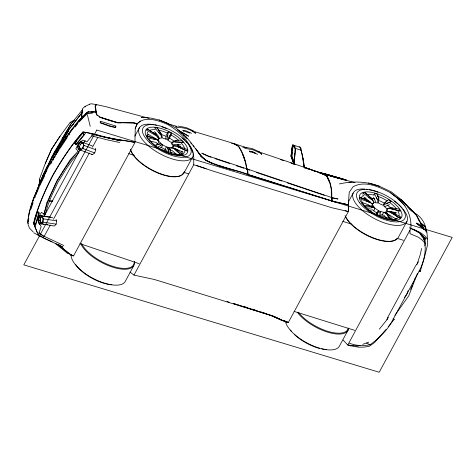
<?xml version="1.0" encoding="UTF-8"?>
<svg xmlns="http://www.w3.org/2000/svg" width="476" height="476" viewBox="0 0 476 476"><rect width="100%" height="100%" fill="white"/><g stroke="black" fill="none" stroke-linecap="round" stroke-linejoin="round"><path stroke-width="0.71" d="M246.58 168.183L246.58 169.135L247.187 168.974L247.829 174.698L257.01 177.596M130.007 272.117L133.982 275.098L154.248 279.46L159.65 281.096L273.176 316.159L285.047 321.49L288.313 322.496L348.378 211.564L348.402 205.055L345.017 204.067M100.406 121.243L100.168 122.915L109.783 126.289L115.603 127.675L115.799 126.069L100.406 121.243L100.21 121.6M115.603 127.675L115.799 126.069M133.982 275.098L193.726 164.761L193.791 157.062L193.06 153.831M193.726 164.761L212.945 171.057L331.873 207.756L348.378 211.564L348.271 205.031L349.223 192.262L353.109 186.735C365.354 180.071 379.307 187.068 390.51 192.72C394.057 195.529 397.496 198.492 401.78 200.057L409.086 207.994L414.215 212.677L415.465 214.593M79.135 121.862L87.489 113.389L92.165 113.098L91.927 112.675C92.564 110.367 88.613 111.693 87.471 111.997C74.613 123.308 65.337 137.951 56.555 152.493M109.736 120.565L100.115 117.304L117.394 122.677L133.976 123.004L137.159 123.802L135.255 128.33L134.934 142.52L73.554 255.886L70.728 255.065M231.717 143.407L233.847 143.526L238.762 146.4C243.206 153.254 245.979 161.168 246.937 169.254L247.538 169.093L331.849 197.576L331.784 201.253L332.206 197.671L337.942 198.998L332.361 197.927M331.302 197.683L331.921 197.855L331.784 201.253L345.35 204.133M92.165 113.098L92.189 112.08L91.904 111.622L91.386 111.717M348.503 200.616L348.402 205.055M386.762 211.118C386.113 204.96 398.263 211.772 400.227 210.904L390.957 208.839M171.687 144.222C172.02 139.682 180.696 143.258 183.2 142.211L175.281 142.015M423.485 229.456L423.575 227.849L421.885 226.403M292.883 161.489L290.991 155.961L292.431 145.073L293.389 145.031C298.047 149.547 293.293 157.865 294.239 163.762L295.013 164.642M295.185 146.281L292.526 145.608L291.157 155.95L293.918 162.822L295.162 148.333M294.793 153.409L294.239 163.762L293.99 163.476M167.659 147.738L168.742 153.022L171.753 154.016L169.141 148.173L167.552 147.108L173.841 148.345L181.54 155.164L183.421 154.831L175.376 148.69L171.675 147.441L172.717 147.007L173.062 146.025L176.429 146.174L187.187 150.987L177.405 146.626M327.601 174.894L326.429 174.389M293.918 162.822L294.543 162.804L291.77 156.057L293.156 145.466L294.049 145.531L293.156 145.466L292.621 148.768M291.651 151.517L291.99 148.429M38.592 219.989L38.99 216.396L41.418 212.397L45.071 214.902L48.022 204.829L51.277 196.481L57.864 182.397L66.372 168.605L71.811 160.9L79.052 152.136L75.898 148.714L78.415 143.585L82.717 140.212L86.959 141.89L92.891 134.452L119.714 140.527M167.487 136.434L168.415 131.691L171.437 133.238L170.777 135.601M167.76 134.762L167.606 137.1L166.582 139.367L162.512 138.022L161.471 134.339L157.294 127.979L154.7 127.705L160.204 134.297M172.824 148.125L173.199 146.18M27.959 221.346L28.31 218.466M28.483 217.026C30.208 203.817 36.307 191.566 41.882 179.589M29.131 213.551L29.304 212.123M291.175 155.366L291.586 152.13M292.621 158.478L291.782 156.17L292.24 152.326M424.431 242.367L424.634 240.898L423.884 239.72M56.079 219.507L56.608 220.864L56.156 224.131L54.46 226.046L39.169 223.458L38.116 220.757L38.568 217.484L40.258 215.569L50.801 217.175M38.235 220.709L38.663 217.591L40.282 215.765L42.132 216.294L43.137 218.877L42.709 221.995L41.091 223.821L39.24 223.292L38.235 220.709L40.008 220.566L40.775 222.536L42.191 222.941L43.013 222.012M40.008 220.566L40.335 218.186L41.573 216.788L40.282 215.765M40.258 215.569L42.203 216.128L43.257 218.835L42.804 222.102L56.156 224.131M82.348 111.753L82.598 109.962M423.824 239.559L424.158 237.399M28.786 218.823L28.108 223.065L28.459 223.666M292.103 147.738L292.615 144.865L300.546 147.429L299.309 146.792M32.416 202.223L32.648 200.783M166.517 134.095L165.719 138.909M424.36 242.272L425.098 237.976M424.616 240.802L425.116 237.923M82.134 113.092L81.777 115.079L82.033 117.869M362.896 194.244L363.123 193.042L364.925 192.518L372.149 198.974M40.276 180.63L40.014 181.915L54.109 152.552L71.049 123.796L74.119 120.154L70.21 122.32M158.46 132.084L160.9 135.041L161.763 137.927L158.972 138.379L156.354 135.029L153.671 133.024L147.518 129.097L146.501 130.162L156.753 136.1L158.835 138.742L158.431 139.694L158.865 140.884L155.932 138.706L146.584 135.981L155.884 138.712M424.77 245.812L425.241 243.736L424.955 238.333L419.844 233.52M421.635 248.454L420.189 254.815L417.279 263.656L415.756 265.614L387.625 317.563L386.905 319.747L379.312 329.196M380.723 214.652L382.341 215.027L383.608 212.231L386.125 213.551M427.014 239.053L427.347 237.667L426.907 231.86L423.087 228.2L416.322 223.137L418.571 223.928L422.533 227.016L422.563 228.248L423.087 228.2M160.561 145.448L161.775 144.377L162.613 144.74L161.572 147.631L164.964 149.363L165.88 149.404L166.505 152.51M35.456 224.375L38.788 212.95L37.669 211.63L34.129 223L35.884 224.499L34.129 223M36.093 223.785L39.216 213.075L38.467 212.195M386.369 213.587C386.827 207.137 398.799 218.811 400.096 218.133L400.923 217.056L391.326 212.094M418.987 271.094L420.29 271.213L424.146 258.486L427.722 244.218L427.436 238.815L424.515 235.674L420.683 232.752L413.382 229.254L410.847 228.486C411.817 216.931 406.802 205.489 397.704 198.314L390.51 192.72M35.825 194.291L37.378 189.281M52.104 241.826L44.411 238.351L38.449 235.001L41.15 226.487L38.348 222.149M31.059 208.976L33.112 202.675M31.589 205.174L32.273 203.091M32.957 201.009L33.641 198.926M82.265 112.354L68.467 130.067L52.199 156.8L39.216 183.986L37.366 189.359M44.988 172.157L51.753 158.502L67.532 132.649L68.377 130.192L52.158 156.866M78.469 149.184L80.069 148.708L81.586 149.291L80.462 149.946L78.469 149.184L77.778 146.513L78.784 143.49L80.908 141.896L82.901 142.657L83.913 145.87M83.449 143.728L81.926 143.145L80.307 144.365L79.474 146.781L79.998 148.821L81.521 149.399M80.462 149.946L82.586 148.345L83.592 145.329L82.901 142.657M82.586 148.345L83.211 148.072L80.45 150.142L78.361 149.345L77.636 146.543L78.695 143.371L80.92 141.699L83.008 142.497L83.734 145.299L82.675 148.464L94.706 152.939L95.765 149.767L95.402 148.369M408.099 290.741L406.891 294.198L404.297 297.637M38.544 186.8L39.234 184.855M371.268 207.506C373.934 206.078 376.278 208.75 373.612 210.803L376.689 212.903L377.052 212.712L376.308 214.069M378.581 211.005C372.678 222.798 382.936 204.377 376.689 212.903M417.47 273.206L408.783 295.769L394.884 315.308M412.865 284.053L413.674 281.988M414.757 279.233L415.566 277.169M34.778 197.855L35.563 195.862M36.087 194.535L39.318 186.699M33.867 198.23L34.415 196.921M35.236 194.952L38.247 187.74M97.86 115.716L96.747 114.847L95.878 112.122L95.254 106.802L96.087 104.791M135.255 128.33L137.159 123.802M164.964 149.363C167.611 143.318 168.558 150.309 168.843 153.004M410.586 289.515L412.305 285.421M35.034 226.397L35.682 224.886M45.333 163.393L51.515 149.262L60.006 136.255L70.269 122.272M39.752 183.73L41.067 180.749M91.576 111.991L95.706 111.955L96.693 114.621L100.21 117.173L100.079 117.459L98.972 116.584M39.211 184.093L52.128 156.937M40.9 181.059L45.375 171.253M39.907 185.456L44.506 175.983M171.176 147.715L170.206 150.487L172.235 150.66L177.084 154.867M41.43 181.088L42.066 179.761M42.894 175.198L47.374 166.011M42.388 179.119L46.892 170.2M52.705 175.37L52.491 175.745C44.798 190.87 37.747 206.411 33.647 222.941L37.259 232.722M35.087 217.913L36.355 215.438M171.384 133.155L167.445 139.807L171.092 142.389L176.483 140.569M373.767 194.434C376.29 190.805 379.485 197.391 378.783 199.968M171.437 133.238L169.01 137.213M406.944 221.37L398.394 237.256A30.393 12.721 28.3 0 1 372.363 237.53A30.393 12.721 28.3 0 1 345.023 215.569M133.673 265.81L125.117 281.709A30.393 12.662 28.3 0 1 94.355 279.037A30.393 12.662 28.3 0 1 71.174 254.606M348.248 202.205L353.186 193.03M39.496 224.714L40.198 223.422M44.06 216.288L80.212 149.518M83.722 143.038L85.127 140.444M43.941 236.816L50.272 225.124M53.437 219.281L89.309 153.022M92.475 147.179L97.753 137.433M386.928 319.848L388.339 317.242M416.922 264.454L418.333 261.848M39.181 185.003L39.097 183.974L52.015 156.931L68.377 130.192L67.443 132.53L51.646 158.407L44.887 172.062L39.181 185.003L39.216 183.986M134.815 136.154L139.456 127.633M183.801 173.24L192.435 157.389M348.146 330.058L339.507 345.921A30.393 12.662 28.6 0 1 311.953 345.38A30.393 12.662 28.6 0 1 285.612 322.127M341.631 178.964L327.381 174.638M153.76 139.057C156.574 138.891 161.281 141.455 157.324 143.889L157.955 144.656M384.792 202.877L388.517 199.67L391.26 201.538L386.179 203.823M49.962 164.387L50.676 163.149M52.818 159.448L54.597 156.36M55.311 155.128L56.025 153.897M50.956 163.649L52.074 161.727M52.818 160.442L53.562 159.157M54.312 157.871L55.43 155.95M56.174 154.664L56.918 153.379M52.527 175.68L52.568 175.608C61.392 160.186 71.073 145.21 82.931 131.917L91.029 133.411L119.042 140.343M306.841 168.433L328.291 175.477L320.64 173.377M52.806 156.318L53.556 155.039M54.306 153.766L55.055 152.487M58.114 150.654L58.869 149.375M59.994 147.459L61.124 145.549M61.981 139.028L71.073 123.861L74.095 120.178M400.096 218.133L390.891 212.671M57.114 152.04L58.239 150.178M58.988 148.934L59.738 147.691M60.488 146.447L61.612 144.585M57.298 152.766L59.173 149.702M59.928 148.476L67.289 137.493M168.01 140.081L170.61 136.19M67.515 132.102L68.675 130.257M63.76 141.348L64.516 140.146M65.646 138.349L66.396 137.148M66.771 136.57L67.515 135.41M133.976 123.153L137.088 123.915C145.091 115.347 158.306 120.589 167.439 124.403C178.429 130.686 188.799 140.241 192.768 152.54M426.472 232.282C425.996 224.285 421.772 216.961 414.661 213.058L409.378 208.256L402.143 200.372L397.704 198.314M60.053 136.207L51.468 149.309L45.291 163.435L39.413 179.262L39.645 183.111M84.621 134.506L85.555 133.09M62.844 142.74L64.486 140.271M65.718 138.421L67.354 135.957M371.488 206.382C374.951 203.829 368.62 201.842 366.746 201.217M68.431 130.18L82.253 112.431M330.921 175.674L346.373 180.124L346.046 180.559L321.24 173.3L321.603 172.812L330.939 175.745M346.04 180.559L346.367 180.124L331.736 175.757M321.24 173.3L321.603 172.812M69.026 133.53L73.001 128.33M75.214 125.438L78.742 120.815L81.872 117.786M68.972 135.059L69.859 133.911M75.154 127.027L77.808 123.581M72.287 125.384L73.661 123.641M161.691 144.686L157.627 147.334L154.962 145.424L160.275 143.734L161.858 144.192L159.02 141.491M167.278 133.131L168.415 131.691M74.304 119.934L82.681 109.361M72.882 121.695L74.119 120.154M74.768 143.103L82.806 133.101L83.235 133.232L84.52 134.678L76.291 144.603L74.768 143.103L76.291 144.603M75.642 142.681L76.535 141.568M386.018 329.44L374.439 342.625L369.215 346.344L364.188 347.087L358.72 347.188L350.294 345.76L347.76 344.999L343.095 340.031M388.214 326.75L394.211 319.372L393.164 318.783M75.868 144.478L84.091 134.547L84.52 134.678M41.109 224.017L43.066 221.899M41.626 216.675L40.389 218.073L40.061 220.453L40.829 222.429L42.245 222.833M385.953 201.681L382.817 205.233L378.706 203.24L378.479 198.07L377.266 194.19M383.234 204.739L385.834 202.264M157.342 140.069L158.633 138.724M414.168 212.992L408.039 207.185M85.519 114.252L87.608 112.235M96.747 114.847L95.462 106.582L96.301 104.559L106.285 106.791L149.155 118.334M89.321 104.399L85.008 106.422L82.538 108.647L81.622 114.359L81.943 117.846M372.309 204.002C376.284 202.211 370.376 198.575 368.745 197.237M137.088 123.915L140.426 121.005M247.538 169.093L248.115 174.448L247.829 174.698L247.46 171.295M312 169.89L304.182 167.207M373.69 202.782L372.524 204.311L369.62 201.562L359.921 197.225L369.596 201.58M41.091 223.821L42.191 222.941M80.242 144.472L81.866 143.252L83.383 143.829M78.361 149.345L92.481 154.611L94.706 152.939M425.52 226.677L420.784 222.899L420.832 223.845L425.449 227.504L425.33 226.903L420.522 223.089L422.426 227.219M159.793 147.965L161.215 147.019L161.572 147.631M181.54 155.164L174.394 148.887M349.289 343.119C355.792 345.808 363.206 346.195 370.108 344.761C378.961 338.335 387.476 330.279 392.486 320.479L418.565 272.32C424.283 261.556 427.74 247.77 422.962 235.965L420.82 233.996M194.862 132.387L195.529 132.828L195.475 133.447C190.59 129.21 183.189 127.086 176.757 127.639M260.979 153.415L261.651 153.849L261.598 154.468L260.402 153.135L252.97 149.785L244.866 148.316M384.894 206.59L389.475 204.591M303.932 166.779C303.39 160.347 301.742 154.087 300.737 147.798L300.838 150.16L295.328 148.369M173.71 141.307C176.673 140.39 181.344 138.671 183.2 142.211M172.621 145.115L174.454 144.49L180.88 144.811M39.24 223.292L40.775 222.536M391.207 201.449L385.417 203.972L383.596 205.763L386.536 208.553L390.403 207.839L399.067 209.047L400.227 210.904M386.905 211.79L384.334 212.29L387.262 213.587L393.349 220.001L390.79 219.787L387.416 215.408M88.233 111.711L88.56 111.58M274.331 316.492L242.266 306.247M89.315 104.339L91.029 103.75L95.974 104.5L95.152 106.564L95.878 112.122L95.254 106.802M155.057 145.43L160.364 143.728M360.023 345.338L358.012 346.076L347.76 344.999L410.847 228.486L419.421 232.663L422.396 237.369M362.706 344.35L368.739 342.137M88.268 111.985L88.607 111.86M373.166 207.316C366.08 210.303 358.844 203.817 372.101 206.286M387.922 211.576L390.028 211.308L396.907 212.968M247.246 169.254L246.639 169.42C245.67 161.239 242.915 153.213 238.399 146.281L233.484 143.407L192.488 131.031M176.971 126.592L175.745 126.902L176.096 126.509L176.786 127.062M332.206 197.671L331.665 197.796C332.272 190.406 330.969 182.903 327.208 176.447L322.21 173.419L319.313 172.883M242.849 147.393L244.111 147.114L252.215 148.577L259.64 151.927M291.003 156.253L293.876 163.815M331.921 197.855L331.373 197.968L331.278 189.4M350.532 345.79L353.287 345.284M339.323 183.944C352.639 180.874 366.889 181.392 379.675 186.366L391.337 191.917L401.78 200.057M368.948 210.273L372.821 209.833L373.612 210.803M93.004 112.021L95.759 111.812M291.163 156.211L291.782 156.17M295.632 148.399L295.019 148.423L294.531 146.299M291.157 155.95L291.776 155.932M341.25 178.649L341.667 178.774L334.063 176.59M364.681 206.102L372.172 206.286L374.416 207.488L372.583 204.858M293.984 162.732L294.596 162.727M91.927 112.675L87.037 112.996C71.055 128.318 59.387 147.441 48.54 166.57L48.457 166.725C39.407 184.515 30.095 202.871 27.525 222.899L27.923 223.631M91.922 111.908L93.248 111.925M120.969 122.903L117.358 122.832L110.426 120.773M49.183 200.854L52.776 200.967M49.165 201.134L52.8 201.247M390.344 207.845L393.051 208.03M232.062 143.33L233.484 143.407M156.42 139.688L147.655 137.909L146.638 135.987M77.778 146.513L79.534 146.673L80.069 148.708M382.341 215.027L383.953 215.217L387.024 219.085M319.693 172.966L321.83 173.288L326.851 176.34L329.779 182.623L331.338 189.662L331.433 196.963M42.203 216.128L52.741 217.728M43.257 218.835L56.608 220.864M38.116 220.757L40.924 221.185M39.169 223.458L41.275 223.78M42.679 223.994L44.089 224.208M45.494 224.422L47.6 224.743M348.979 182.213L351.133 182.582M177.988 126.086L186.092 127.556L193.524 130.906M182.725 130.257L186.098 130.87L191.501 133.304M249.513 151.404L252.215 151.898L257.623 154.331M149.892 141.063L156.128 142.419L157.324 143.889M112.419 138.796L132.03 141.646L134.934 142.52L107.927 137.677M120.505 140.872L99.776 136.094M119.678 142.497L107.344 139.896L91.743 135.892M91.231 133.476L83.145 131.971C71.299 145.245 61.618 160.21 52.806 175.626L52.681 175.858C44.934 190.953 38.015 206.53 33.844 223.018L35.051 227.29L37.461 232.782M91.576 134.143L92.891 134.452M115.793 127.318L109.974 125.926L100.365 122.558M143.413 117.81L141.289 117.298L151.201 118.125L159.395 120.071M92.302 133.78L99.353 135.481M332.093 200.991L348.408 204.745M336.264 202.306L247.966 174.68C232.871 168.403 214.872 167.677 201.836 157.247M383.614 212.373L379.586 211.011L380.193 213.159M345.1 210.582L348.378 211.564M346.564 180.41L354.953 182.582M91.618 133.946L92.939 134.291M137.261 123.647L134.083 122.85L117.471 122.546L100.21 117.173M369.691 202.413L360.112 198.879L359.951 197.225M328.44 174.972L329.565 175.358M330.522 175.596L346.373 180.124M340.459 178.774L326.786 174.799M332.712 176.453L338.948 178.25M326.905 174.787L332.064 176.269M323.841 173.514L343.351 179.155L339.108 177.893M327.083 174.805L331.082 175.965M331.748 176.156L334.36 176.911M329.446 175.537L330.743 175.918M331.391 176.102L334.021 176.864M328.256 175.085L334.14 176.804L328.69 175.091M166.552 123.361L176.899 126.402M175.299 148.756L183.028 152.094M368.359 182.945L379.723 186.378M37.669 211.63L38.092 211.755M38.788 212.95L39.216 213.075M283.541 320.651L285.368 321.205L281.97 320.407L270.927 315.398M183.415 130.852L189.9 133.113M285.047 321.49L288.313 322.496L285.957 321.461M335.503 177.203L337.549 177.834M180.541 146.775C177.447 144.454 172.574 147.697 171.753 143.062M247.764 174.335C233.996 169.432 219.365 166.719 206.167 160.37C195.856 151.915 190.513 138.516 178.952 131.12M177.393 145.823L187.187 149.399L187.211 150.898M342.821 221.382L351.984 224.244M397.097 238.333L403.44 240.315M294.079 311.405L354.697 330.332M217.907 165.315L233.085 170.093M248.115 174.448L331.724 200.902M257.718 177.822L276.086 183.623M244.491 306.722L246.58 307.389M252.155 309.15L255.636 310.251M261.205 312.018L266.078 313.559M233.216 303.379L235.305 304.039M238.089 304.926L241.57 306.026M227.07 301.498L229.158 302.159M233.335 303.48L241.689 306.122M242.385 306.342L270.225 315.154L282.095 320.479L288.313 322.496M280.299 159.537L283.821 160.656M290.878 162.899L293.698 163.792L292.996 161.775M291.389 163.185L294.204 164.077M291.419 163.363L293.531 164.036M327.077 174.823L330.368 175.87M311.917 170.033L318.325 172.098M233.847 143.526L246.455 147.715M257.575 151.416L321.83 173.288M250.406 151.618L255.124 153.248M247.187 168.974L208.244 155.991L201.806 153.183L207.227 155.896M215.021 158.627L229.628 163.5M236.411 165.755L243.867 168.236M247.603 169.48L249.602 170.152M256.278 172.401L264.948 175.323M265.614 175.549L275.039 178.726M275.729 178.958L281.923 181.041M287.427 182.897L303.26 188.234M303.962 188.472L324.293 195.321M206.173 168.706L196.701 165.493M128.693 153.617L134.327 155.521M183.629 172.217L188.555 173.883M79.95 243.641L139.105 263.668M304.622 167.492L310.709 169.605M362.171 202.508L368.495 204.805L370.209 206.459M326.518 174.323L330.029 175.567M38.663 217.591L40.335 218.186M207.857 156.122L211.035 157.253M304.265 167.617L307.716 168.861M80.92 141.699L92.362 145.971M83.734 145.299L95.765 149.767M91.434 154.212L92.481 154.611M167.332 123.219L159.311 120.041L167.379 123.248L176.328 128.324L186.241 137.207M312.577 170.319L314.559 171.181M388.702 214.628L396.472 219.216M252.405 151.648L255.106 152.867M397.281 197.945L399.209 199.17M400.411 199.718L401.845 200.432L412.127 211.124M166.63 146.947L162.572 144.865M394.449 213.498C392.26 210.565 386.131 213.563 386.94 209.196M366.478 343.071L370.108 344.761M212.528 163.637L206.269 160.692L201.11 156.402L195.773 148.72M43.137 218.877L43.75 219.168M274.979 316.802L281.477 319.902M63.873 245.551L45.279 236.828L38.972 233.359M63.005 247.074L44.333 238.357L38.395 235.019L37.556 233.787M376.897 214.997L379.783 216.396A20.95 8.764 28.3 0 0 389.975 219.388M58.346 244.599L62.195 246.699M33.713 232.746L40.359 236.435M148.012 134.172L155.283 138.51M177.578 129.984L188.627 136.19L177.976 129.948M78.784 143.49L80.307 144.365M233.591 143.722L235.424 144.793M56.781 243.944L70.746 254.63L73.554 255.886L70.65 255.011L58.834 244.825M321.937 173.609L323.186 174.371M378.604 210.678L374.921 208.167M413.573 229.355L418.202 232.27M371.316 199.331L363.123 193.042M178.042 150.487L175.364 148.655M33.344 223.893L34.314 224.589M363.735 196.915L370.536 202.252M156.354 135.059L147.518 129.097M421.986 227.802L416.322 223.137M422.129 226.874L423.235 227.742L423.467 229.182M55.716 243.754L67.872 253.678M39.05 232.788L43.399 236.37M95.39 111.89L95.902 112.199L95.706 111.955M419.344 270.428L420.29 271.213M419.255 270.475L420.195 271.26M393.247 318.503L394.211 319.372M364.949 192.554L372.214 199.045L374.291 202.621L377.855 202.984L377.76 200.259L376.332 197.415M185.932 137.481L187.038 138.433M179.416 131.549L181.606 133.441M183.248 134.863L187.086 138.177M407.914 207.066L414.215 212.677M409.348 208.708L412.026 211.088M389.386 215.574L387.291 213.635M85.008 106.422L85.525 106.898M397.412 198.349L405.028 205.858M33.124 231.871L29.512 228.194L28.013 224.303M425.086 243.218L422.164 240.071L418.333 237.155L410.056 233.722L409.961 230.36M157.294 127.979L161.537 134.464M414.828 213.242L416.661 215.586L420.784 222.899M82.806 133.101L84.091 134.547M83.592 145.329L83.978 145.763M154.557 131.626L158.603 136.38L159.353 138.855M415.298 213.926L414.346 212.802L416.417 215.378L422.533 227.016M190.727 142.883L191.65 144.002M193.036 145.668L193.958 146.786M80.908 141.896L81.926 143.145M390.885 219.751L386 213.528M196.225 149.613L201.3 156.812L201.11 156.402M379.783 216.396L380.116 211.749M37.616 233.805L38.449 235.001M377.278 199.515L374.344 193.357M372.238 199.087L372.702 199.825M183.129 130.245L183.706 131.186M249.507 150.821L250.316 152.243M418.077 218.758L419.124 220.614M169.176 148.238L170.152 149.964M293.555 160.995L294.245 162.239M373.493 197.201L375.862 202.217M421.117 224.47L422.575 227.599M326.929 176.644L329.547 182.266M242.355 153.439L244.902 160.638M300.987 150.071L302.504 155.164L304.087 166.761M90.232 126.396L87.352 114.716M425.33 226.903L426.127 231.723M423.575 227.849L423.801 229.2M304.569 168.046L303.105 158.139M39.353 179.309L39.579 183.2M422.997 236.643L423.069 238M409.866 226.998L409.901 228.343M402.97 209.107A30.393 12.715 28.3 0 1 395.193 225.332A30.393 12.715 28.3 0 1 357.178 205.305A30.393 12.715 28.3 0 1 364.925 189.061M366.288 189.204A30.393 12.715 28.3 0 1 367.704 189.406M369.162 189.674A30.393 12.715 28.3 0 1 371.375 190.174M372.018 190.335A30.393 12.715 28.3 0 1 378.075 192.31M394.414 201.247A30.393 12.715 28.3 0 1 397.746 203.889M398.834 204.847A30.393 12.715 28.3 0 1 402.041 208.042M396.93 238.518A29.786 12.465 28.3 0 1 370.768 237.191A29.786 12.465 28.3 0 1 345.296 216.217M348.652 328.196A30.393 12.65 28.6 0 1 327.399 332.081A30.393 12.65 28.6 0 1 297.286 312.185M348.277 328.101A29.786 12.4 28.6 0 1 327.268 331.165A29.786 12.4 28.6 0 1 298.416 312.268M326.441 349.497A27.108 11.293 28.6 0 1 321.746 348.896M319.592 348.408A27.108 11.293 28.6 0 1 294.549 334.646M291.586 331.522A27.108 11.293 28.6 0 1 290.39 329.993M134.416 261.264A30.393 12.668 28.3 0 1 111.866 266.887A30.393 12.668 28.3 0 1 80.557 243.284M134.262 261.973A29.786 12.424 28.3 0 1 111.259 265.822A29.786 12.424 28.3 0 1 81.646 243.581M111.919 284.719A27.108 11.293 28.3 0 1 110.646 284.612M109.296 284.44A27.108 11.293 28.3 0 1 75.636 264.549M188.71 144.412A30.393 12.715 28.6 0 1 180.249 160.668A30.393 12.715 28.6 0 1 142.08 139.224A30.393 12.715 28.6 0 1 153.468 124.611M154.92 124.873A30.393 12.715 28.6 0 1 156.408 125.2M161.989 126.848A30.393 12.715 28.6 0 1 166.784 128.758M182.052 137.986A30.393 12.715 28.6 0 1 184.682 140.23M185.711 141.199A30.393 12.715 28.6 0 1 187.288 142.8M184.527 171.479A30.393 12.709 28.6 0 1 158.228 172.859A30.393 12.709 28.6 0 1 130.347 149.238M182.998 173.437A29.786 12.447 28.6 0 1 181.701 174.835M180.517 175.579A29.786 12.447 28.6 0 1 152.588 170.586A29.786 12.447 28.6 0 1 130.608 149.916M398.061 217.722A20.95 8.764 28.3 0 1 392.837 219.519M376.457 214.866A20.95 8.764 28.3 0 1 367.698 208.922M365.205 206.489A20.95 8.764 28.3 0 1 361.528 200.479M361.355 198.373A20.95 8.764 28.3 0 1 364.104 195.053M366.829 194.428A20.95 8.764 28.3 0 1 374.237 195.196M377.444 196.16A20.95 8.764 28.3 0 1 387.166 200.842M389.541 202.431A20.95 8.764 28.3 0 1 396.49 208.863M398.007 211.148A20.95 8.764 28.3 0 1 398.977 216.146M364.116 198.492A19.242 8.05 28.3 0 1 365.919 197.998M370.643 198.064A19.242 8.05 28.3 0 1 374.707 198.968M379.396 200.688A19.242 8.05 28.3 0 1 384.679 203.419M387.125 205.007A19.242 8.05 28.3 0 1 390.433 207.59M394.634 212.242A19.242 8.05 28.3 0 1 395.925 214.759M395.955 218.371A19.242 8.05 28.3 0 1 395.098 219.501M184.914 150.731A20.95 8.758 28.6 0 1 182.296 154.135M181.047 154.551A20.95 8.758 28.6 0 1 171.074 153.754M167.838 152.677A20.95 8.758 28.6 0 1 158.21 147.727M155.355 145.668A20.95 8.758 28.6 0 1 149.018 139.123M147.869 137.046A20.95 8.758 28.6 0 1 147.804 131.983M149.196 130.674A20.95 8.758 28.6 0 1 155.134 129.645M158.984 130.198A20.95 8.758 28.6 0 1 167.57 133.191M170.813 134.857A20.95 8.758 28.6 0 1 178.839 140.539M181.439 143.175A20.95 8.758 28.6 0 1 184.718 148.738M147.435 136.558A19.242 8.038 28.6 0 1 148.714 134.399M153.117 133.084A19.242 8.038 28.6 0 1 155.938 133.226M161.406 134.5A19.242 8.038 28.6 0 1 166.094 136.368M169.396 138.082A19.242 8.038 28.6 0 1 174.817 141.741M177.893 144.52A19.242 8.038 28.6 0 1 180.029 147.048M181.963 151.213A19.242 8.038 28.6 0 1 181.79 153.48M46.868 202.83L43.959 214.242L47.172 203.686L50.426 195.339L56.805 181.648L65.099 168.242L70.537 160.537L78.04 151.291L70.234 159.674L57.09 180.481L46.868 202.83M96.806 130.043L23.8 264.87L379.193 372.25L452.2 237.417L96.806 130.043M328.369 174.912L324.852 173.782L329.297 175.227L328.369 174.912M359.428 202.544A27.108 11.335 28.3 0 0 401.774 221.031A27.108 11.335 28.3 0 0 381.52 193.333A27.108 11.335 28.3 0 0 359.428 202.544M361.879 203.407A23.687 9.907 28.3 0 0 398.894 219.555A23.687 9.907 28.3 0 0 381.211 195.362A23.687 9.907 28.3 0 0 361.879 203.407M149.678 142.61A27.108 11.341 28.6 0 0 190.424 154.224A27.108 11.341 28.6 0 0 160.275 126.033A27.108 11.341 28.6 0 0 149.678 142.61M151.541 142.836A23.687 9.901 28.6 0 0 187.181 153.016A23.687 9.901 28.6 0 0 160.876 128.407A23.687 9.901 28.6 0 0 151.541 142.836"/></g></svg>
